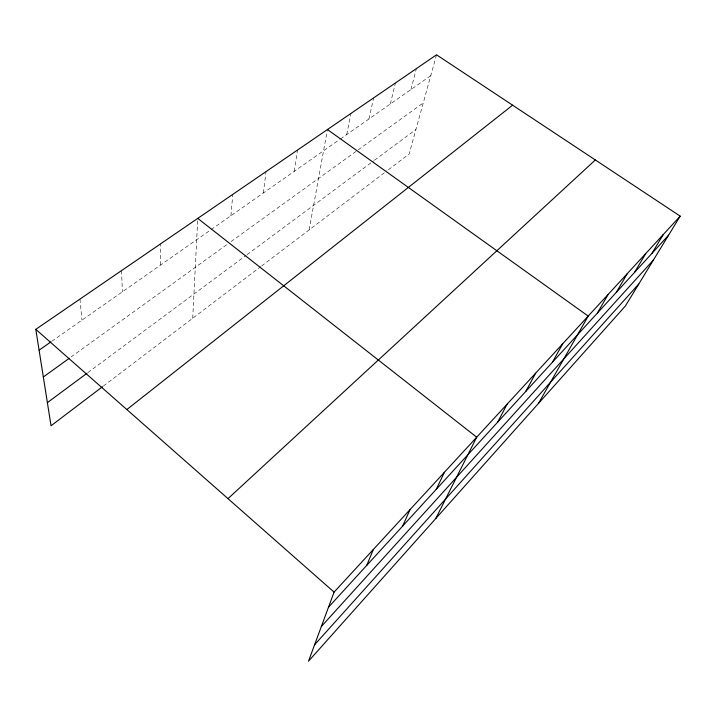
<?xml version="1.0" encoding="UTF-8"?>
<svg xmlns="http://www.w3.org/2000/svg" width="716" height="716" viewBox="0 0 716 716"><rect width="100%" height="100%" fill="white"/><g stroke="black" fill="none" stroke-linecap="round" stroke-linejoin="round"><path stroke-width="0.54" stroke-dasharray="3.58 2.69" d="M160.572 265.036L160.742 243.753M192.711 318.262L197.714 219.445M230.91 215.74L232.807 194.376M263.381 192.98L266.012 171.625M294.222 171.366L297.516 150.047M309.115 229.925L327.445 129.542M346.696 134.581L351.019 113.388M368.937 118.99L373.663 97.877M390.336 103.999L395.429 82.967M410.93 89.563L416.372 68.62M436.527 54.81L409.167 153.994L387.893 170.131M103.417 386.031L260.722 266.647M261.608 265.976L387.016 170.802M87.916 372.589L246.161 255.326M247.029 254.672L373.636 160.858M374.522 160.205L415.915 129.524M71.108 356.953L228.44 243.458M231.143 241.516L357.338 150.476M358.242 149.823L423.254 102.925M51.865 341.237L210.2 230.257M211.095 229.621L339.581 139.566M340.467 138.949L430.781 75.645M79.959 299.091L81.964 320.133M121.532 270.612L122.391 291.806"/><path stroke-width="1.07" d="M680.2 216.151L334.086 592.114L308.515 661.19L625.337 306.054L680.2 216.151L436.527 54.81L35.8 329.342L51.042 425.769L102.531 386.703M366.753 565.363L373.349 549.467M402.598 526.162L410.044 509.604M436.232 489.359L444.43 472.256M435.767 518.554L476.704 437.199L197.768 218.38M497.683 422.145L507.062 404.218M525.812 391.366L535.675 373.143M552.403 362.278L562.678 343.814M538.432 403.475L588.203 316.087L327.445 129.542M597.35 313.107L608.224 294.339M616.279 292.397L627.377 273.53M634.439 272.536L645.725 253.598M651.864 253.473L663.32 234.49M314.584 644.803L638.788 284.01M321.35 626.518L653.466 259.953M328.492 607.222L668.601 235.161M227.983 498.649L595.336 159.963M126.857 409.561L512.611 105.189M47.39 402.625L87.03 373.251M43.336 376.992L69.318 358.251M39.094 350.187L50.952 341.872M35.8 329.342L334.086 592.114"/></g></svg>
